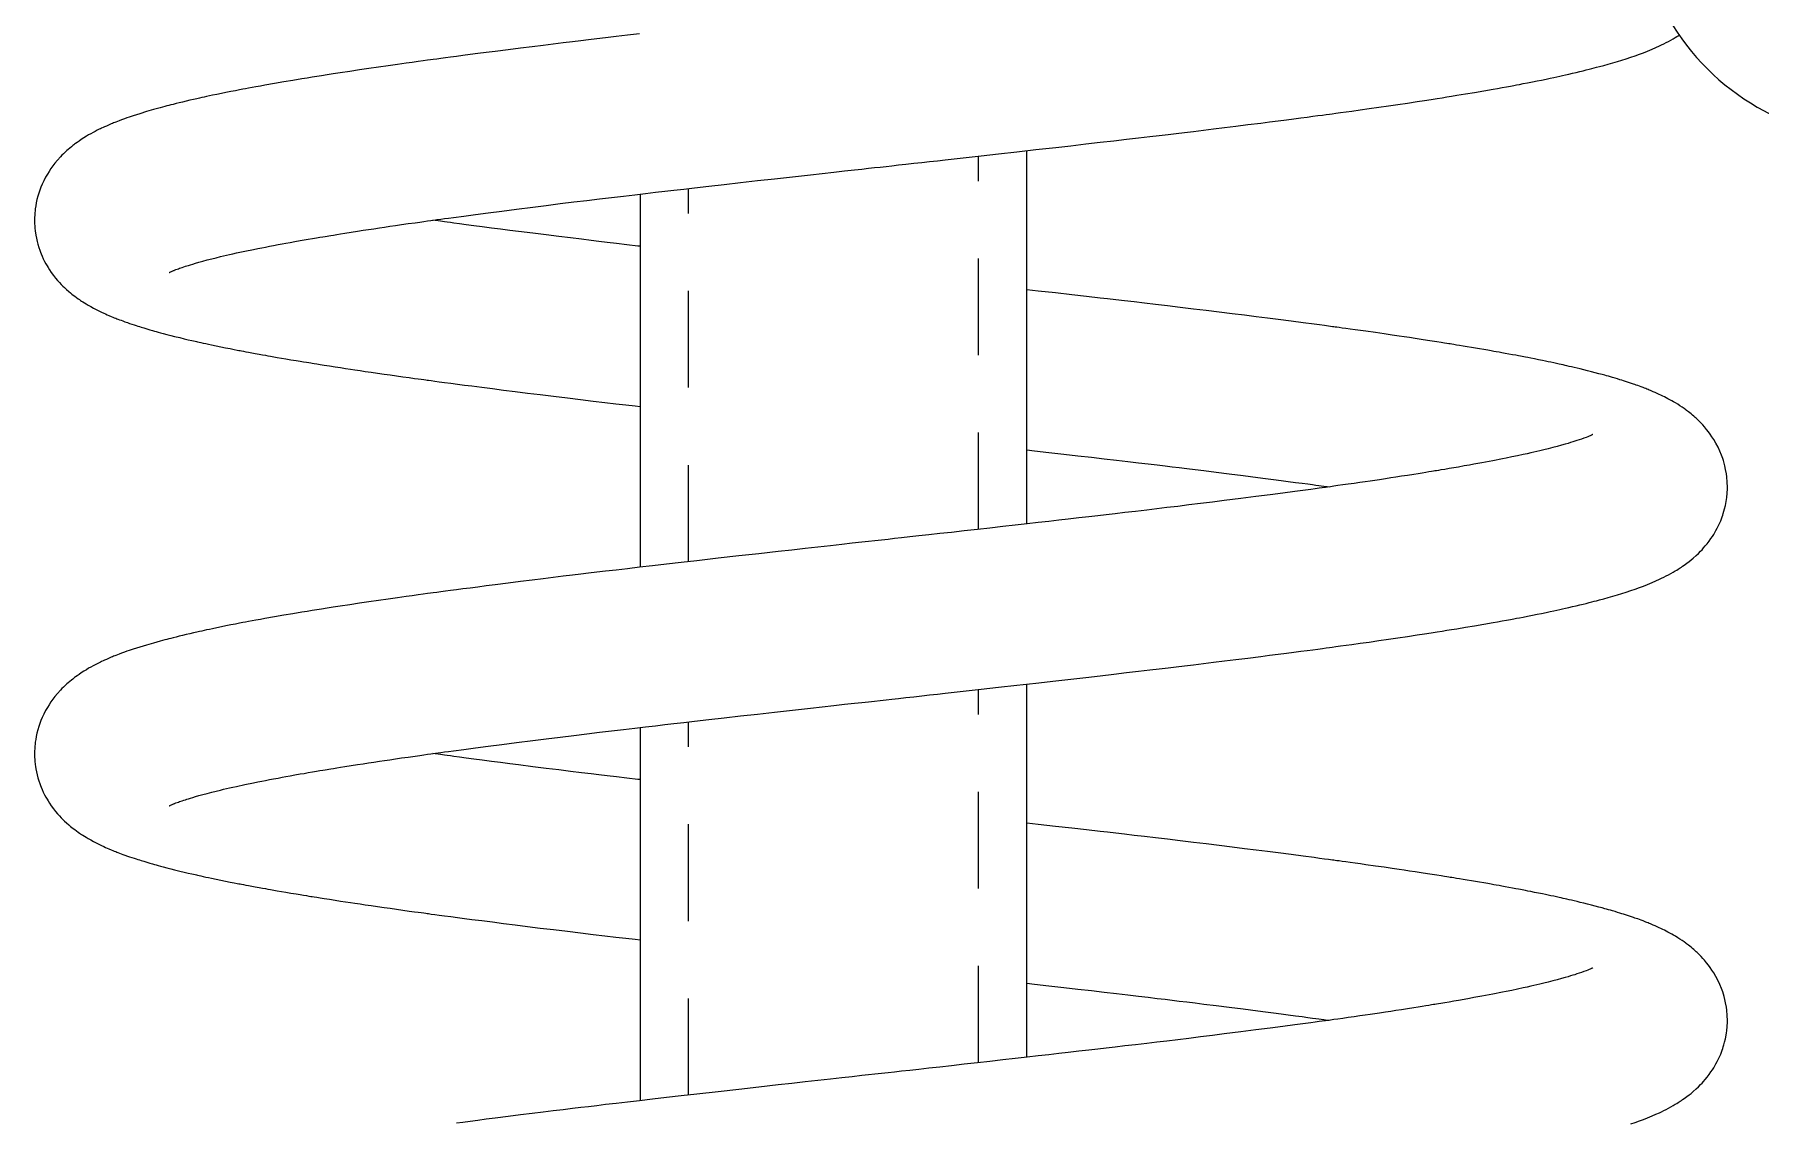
# Model space of a CAD drawing. Extents: x 126.2 to 199.4, y 112.1 to 154.8.
# Drawn here: x 146.92 to 149.151, y 116.242 to 117.648 of the extents above; entities that cross this region are included whole.
import ezdxf

# ---------------------------------------------------------------- set-up
doc = ezdxf.new("R2010")
doc.units = 0
doc.header["$LTSCALE"] = 0.5
doc.header["$MEASUREMENT"] = 0
doc.linetypes.add('HIDDEN', pattern=[0.375, 0.25, -0.125])
doc.layers.get('0').update_dxf_attribs({"linetype": 'CONTINUOUS'})

msp = doc.modelspace()

# ---------------------------------------------------------------- linework, layer by layer
at = {"linetype": 'HIDDEN'}
for p, q in [((148.14019, 117.00867), (148.14019, 117.49111)), ((147.76519, 116.9668), (147.76519, 117.44917)), ((148.14019, 116.31922), (148.14019, 116.80165)), ((147.76519, 116.27735), (147.76519, 116.75971))]:
    msp.add_line(p, q, dxfattribs=at)
at = {"linetype": 'Continuous', "flags": 128}
for points in [[(147.7021, 117.64902), (147.6864, 117.6472), (147.67177, 117.6455), (147.65819, 117.6439), (147.64668, 117.64254), (147.63604, 117.64127), (147.62607, 117.64008), (147.61532, 117.63879), (147.60351, 117.63736), (147.59064, 117.63579), (147.57735, 117.63416), (147.56315, 117.6324), (147.54805, 117.63052), (147.53209, 117.62852), (147.51531, 117.62639), (147.50392, 117.62493), (147.49303, 117.62353), (147.48299, 117.62223), (147.47379, 117.62103), (147.46542, 117.61993), (147.45787, 117.61894), (147.45111, 117.61804), (147.44515, 117.61725), (147.43995, 117.61656), (147.43553, 117.61597), (147.43186, 117.61547), (147.42801, 117.61496), (147.42246, 117.61421), (147.41581, 117.6133), (147.4084, 117.61229), (147.40046, 117.61119), (147.38934, 117.60964), (147.37736, 117.60795), (147.36486, 117.60616), (147.35239, 117.60434), (147.33998, 117.60251), (147.32763, 117.60066), (147.31536, 117.59879), (147.30632, 117.59739), (147.29827, 117.59613), (147.29118, 117.59501), (147.28502, 117.59403), (147.279, 117.59306), (147.27248, 117.592), (147.26547, 117.59085), (147.25401, 117.58895), (147.24233, 117.58697), (147.23036, 117.5849), (147.21786, 117.5827), (147.2121, 117.58167), (147.20639, 117.58063), (147.20128, 117.5797), (147.19683, 117.57888), (147.19302, 117.57817), (147.18939, 117.57748), (147.18526, 117.57669), (147.17982, 117.57565), (147.17376, 117.57446), (147.16767, 117.57325), (147.16175, 117.57205), (147.15599, 117.57087), (147.15039, 117.5697), (147.14628, 117.56883), (147.14258, 117.56803), (147.13926, 117.56731), (147.13632, 117.56666), (147.13332, 117.566), (147.12988, 117.56523), (147.12564, 117.56427), (147.12092, 117.56318), (147.11606, 117.56204), (147.11149, 117.56095), (147.10719, 117.55991), (147.10316, 117.55891), (147.09943, 117.55798), (147.0964, 117.55721), (147.09374, 117.55652), (147.09132, 117.55589), (147.08867, 117.5552), (147.08575, 117.55442), (147.08258, 117.55356), (147.0738, 117.55112), (147.06493, 117.54854), (147.05629, 117.5459), (147.04791, 117.54321), (147.04509, 117.54227), (147.04244, 117.54137), (147.03963, 117.5404), (147.03638, 117.53925), (147.03273, 117.53792), (147.02984, 117.53684), (147.0274, 117.53591), (147.02541, 117.53513), (147.02383, 117.53451), (147.02248, 117.53396), (147.02102, 117.53337), (147.01945, 117.53272), (147.01774, 117.532), (147.01564, 117.5311), (147.01311, 117.53), (147.01087, 117.52899), (147.00878, 117.52804), (147.00695, 117.52718), (147.00537, 117.52642), (147.00397, 117.52575), (147.00135, 117.52445), (146.99869, 117.52309), (146.99587, 117.5216), (146.99296, 117.52), (146.9902, 117.51844), (146.98721, 117.51668), (146.98397, 117.51468), (146.98071, 117.51258), (146.97777, 117.5106), (146.9752, 117.50879), (146.97306, 117.50723), (146.97202, 117.50645), (146.97098, 117.50566), (146.9696, 117.50459), (146.96787, 117.50322), (146.96583, 117.50154), (146.96376, 117.49978), (146.96199, 117.49821), (146.96037, 117.49673), (146.95903, 117.49548), (146.95753, 117.49403), (146.95572, 117.49222), (146.95363, 117.49006), (146.94978, 117.48579), (146.94662, 117.48198), (146.94398, 117.47856), (146.94145, 117.47505), (146.939, 117.47138), (146.93688, 117.46795), (146.93452, 117.46382), (146.93218, 117.45928), (146.93016, 117.45494), (146.92843, 117.45083), (146.92697, 117.44693), (146.92572, 117.44325), (146.92449, 117.43914), (146.92338, 117.43482), (146.92244, 117.43053), (146.92174, 117.42663), (146.92121, 117.42305), (146.9209, 117.4204), (146.92066, 117.41788), (146.92045, 117.41501), (146.9203, 117.41151), (146.92025, 117.40743), (146.92036, 117.40334), (146.92049, 117.40081), (146.92065, 117.3987), (146.92081, 117.39692), (146.92096, 117.39551), (146.92114, 117.39401), (146.92145, 117.39171), (146.92194, 117.38868), (146.92267, 117.38486), (146.92359, 117.38077), (146.92457, 117.37709), (146.92579, 117.37302), (146.92693, 117.36967), (146.92788, 117.36709), (146.92881, 117.36473), (146.93001, 117.36188), (146.93155, 117.35851), (146.93331, 117.35497), (146.93495, 117.35191), (146.93641, 117.34933), (146.93784, 117.34696), (146.93966, 117.3441), (146.94195, 117.34072), (146.94473, 117.33693), (146.94754, 117.33337), (146.95012, 117.33031), (146.95245, 117.32771), (146.95469, 117.32533), (146.95681, 117.32317), (146.95899, 117.32106), (146.96155, 117.31868), (146.96439, 117.31617), (146.96681, 117.31414), (146.96866, 117.31264), (146.97023, 117.31141), (146.97216, 117.30993), (146.97439, 117.30828), (146.97646, 117.3068), (146.97825, 117.30556), (146.97974, 117.30456), (146.98095, 117.30375), (146.98271, 117.30261), (146.98466, 117.30138), (146.98684, 117.30004), (146.98938, 117.29853), (146.99286, 117.29655), (146.99641, 117.29461), (146.99997, 117.29274), (147.00351, 117.29097), (147.00684, 117.28937), (147.00973, 117.28802), (147.01193, 117.28702), (147.014, 117.2861), (147.01634, 117.28509), (147.01919, 117.28388), (147.02126, 117.28303), (147.02333, 117.28219), (147.02515, 117.28147), (147.0267, 117.28085), (147.02799, 117.28036), (147.02991, 117.27962), (147.03203, 117.27883), (147.03439, 117.27796), (147.0371, 117.27698), (147.04034, 117.27584), (147.04305, 117.27491), (147.04606, 117.27389), (147.049, 117.27292), (147.0516, 117.27208), (147.05385, 117.27136), (147.05588, 117.27072), (147.05811, 117.27002), (147.06155, 117.26897), (147.06544, 117.2678), (147.06933, 117.26665), (147.07279, 117.26566), (147.07523, 117.26497), (147.07743, 117.26435), (147.07995, 117.26365), (147.08289, 117.26285), (147.08629, 117.26193), (147.09123, 117.26062), (147.09627, 117.25932), (147.10134, 117.25803), (147.10785, 117.25643), (147.11374, 117.255), (147.11899, 117.25376), (147.12362, 117.25269), (147.12765, 117.25177), (147.12939, 117.25137), (147.13099, 117.25101), (147.13288, 117.25059), (147.13527, 117.25006), (147.13819, 117.24942), (147.14163, 117.24867), (147.14524, 117.24789), (147.14885, 117.24712), (147.15498, 117.24583), (147.16109, 117.24457), (147.16719, 117.24334), (147.17303, 117.24218), (147.17804, 117.24119), (147.18217, 117.24039), (147.18418, 117.24), (147.18589, 117.23968), (147.18782, 117.23931), (147.19029, 117.23884), (147.19332, 117.23827), (147.19691, 117.2376), (147.20108, 117.23683), (147.20531, 117.23605), (147.2104, 117.23513), (147.21483, 117.23433), (147.21858, 117.23366), (147.22171, 117.23311), (147.22519, 117.23249), (147.22937, 117.23176), (147.23395, 117.23096), (147.23919, 117.23006), (147.24508, 117.22905), (147.25165, 117.22794), (147.25831, 117.22682), (147.26339, 117.22598), (147.26784, 117.22525), (147.27165, 117.22462), (147.27482, 117.22411), (147.27733, 117.2237), (147.27921, 117.2234), (147.28175, 117.22299), (147.28511, 117.22245), (147.28931, 117.22178), (147.29435, 117.22098), (147.30143, 117.21986), (147.30866, 117.21874), (147.31557, 117.21767), (147.32214, 117.21667), (147.32838, 117.21572), (147.33427, 117.21484), (147.34086, 117.21385), (147.34761, 117.21285), (147.35508, 117.21176), (147.36327, 117.21056), (147.37221, 117.20928), (147.37976, 117.2082), (147.38779, 117.20707), (147.3963, 117.20588), (147.4044, 117.20475), (147.4114, 117.20379), (147.41596, 117.20317), (147.41987, 117.20263), (147.42313, 117.20219), (147.42574, 117.20184), (147.42768, 117.20158), (147.42943, 117.20134), (147.43298, 117.20087), (147.43753, 117.20026), (147.44307, 117.19952), (147.45015, 117.19858), (147.45828, 117.1975), (147.46693, 117.19636), (147.476, 117.19517), (147.48553, 117.19393), (147.49833, 117.19228), (147.51187, 117.19054), (147.52617, 117.18872), (147.54125, 117.18682), (147.5571, 117.18484), (147.57375, 117.18278), (147.59068, 117.1807), (147.60878, 117.1785), (147.62593, 117.17643), (147.64212, 117.1745), (147.65731, 117.1727), (147.67148, 117.17103), (147.68438, 117.16952), (147.69626, 117.16814), (147.70269, 117.1674)], [(147.09432, 117.34064), (147.09432, 117.34064), (147.09466, 117.34082), (147.09501, 117.34099), (147.0955, 117.34123), (147.09618, 117.34155), (147.0971, 117.34197), (147.09822, 117.34246), (147.09898, 117.34278), (147.09978, 117.34311), (147.10055, 117.34342), (147.10127, 117.34371), (147.10204, 117.34401), (147.10304, 117.34439), (147.10454, 117.34496), (147.10613, 117.34554), (147.10766, 117.34609), (147.10913, 117.3466), (147.11111, 117.34728), (147.11313, 117.34795), (147.1152, 117.34863), (147.11721, 117.34928), (147.11902, 117.34985), (147.12162, 117.35065), (147.12473, 117.35159), (147.12841, 117.35267), (147.13273, 117.3539), (147.13778, 117.35529), (147.14343, 117.3568), (147.14936, 117.35833), (147.15516, 117.35978), (147.16056, 117.3611), (147.16457, 117.36205), (147.1683, 117.36292), (147.17206, 117.36379), (147.17642, 117.36478), (147.18143, 117.36589), (147.19221, 117.36821), (147.20312, 117.37048), (147.20881, 117.37162), (147.214, 117.37265), (147.21871, 117.37357), (147.22368, 117.37453), (147.22918, 117.37557), (147.23488, 117.37664), (147.24009, 117.3776), (147.24515, 117.37853), (147.25045, 117.37949), (147.25661, 117.38059), (147.26368, 117.38184), (147.26857, 117.3827), (147.27384, 117.38361), (147.27942, 117.38457), (147.28457, 117.38544), (147.28904, 117.38619), (147.29282, 117.38683), (147.29589, 117.38734), (147.29824, 117.38773), (147.30037, 117.38808), (147.30315, 117.38854), (147.30662, 117.3891), (147.31078, 117.38978), (147.31566, 117.39057), (147.32107, 117.39143), (147.32952, 117.39277), (147.33749, 117.39402), (147.34495, 117.39517), (147.35187, 117.39623), (147.35855, 117.39725), (147.36594, 117.39836), (147.37232, 117.39931), (147.37921, 117.40033), (147.38662, 117.40141), (147.39457, 117.40256), (147.40305, 117.40378), (147.41191, 117.40503), (147.418, 117.40589), (147.42341, 117.40665), (147.42815, 117.4073), (147.43219, 117.40786), (147.43554, 117.40832), (147.43819, 117.40868), (147.44013, 117.40895), (147.44194, 117.4092), (147.4455, 117.40968), (147.44994, 117.41028), (147.45526, 117.41101), (147.46149, 117.41185), (147.47504, 117.41366), (147.48994, 117.41564), (147.50626, 117.41778), (147.52402, 117.42008), (147.54326, 117.42255), (147.56402, 117.42518), (147.58143, 117.42736), (147.59956, 117.42961), (147.61719, 117.43177), (147.63411, 117.43382), (147.6503, 117.43577), (147.66573, 117.43761), (147.68136, 117.43946), (147.69607, 117.44118), (147.70983, 117.44278), (147.72265, 117.44427), (147.73453, 117.44564), (147.74644, 117.44701), (147.75924, 117.44849), (147.77291, 117.45006), (147.79138, 117.45217), (147.81126, 117.45444), (147.83258, 117.45686), (147.85467, 117.45936), (147.87658, 117.46183), (147.89211, 117.46357), (147.90751, 117.4653), (147.9228, 117.46701), (147.93796, 117.4687), (147.95292, 117.47036), (147.96696, 117.47192), (147.97986, 117.47335), (147.98919, 117.47438), (147.99782, 117.47533), (148.00569, 117.4762), (148.0129, 117.47699), (148.02053, 117.47783), (148.02791, 117.47864), (148.03659, 117.4796), (148.04603, 117.48064), (148.05635, 117.48178), (148.06664, 117.48292), (148.07684, 117.48405), (148.08694, 117.48517), (148.09695, 117.48628), (148.11248, 117.48801), (148.12784, 117.48973), (148.1437, 117.4915), (148.16599, 117.494), (148.18946, 117.49664), (148.21407, 117.49943), (148.23979, 117.50234), (148.25916, 117.50455), (148.27877, 117.50679), (148.29742, 117.50892), (148.31497, 117.51094), (148.33143, 117.51284), (148.34685, 117.51463), (148.36125, 117.51631), (148.37354, 117.51776), (148.38498, 117.51912), (148.39557, 117.52038), (148.40626, 117.52166), (148.41797, 117.52307), (148.43068, 117.52461), (148.44378, 117.52622), (148.45776, 117.52794), (148.4726, 117.52978), (148.48826, 117.53174), (148.50471, 117.53381), (148.5159, 117.53524), (148.52725, 117.53669), (148.5379, 117.53807), (148.54769, 117.53934), (148.55664, 117.54051), (148.56478, 117.54157), (148.5721, 117.54254), (148.57863, 117.54341), (148.58438, 117.54417), (148.58935, 117.54483), (148.59356, 117.5454), (148.59713, 117.54588), (148.602, 117.54653), (148.60797, 117.54734), (148.61497, 117.54829), (148.62257, 117.54934), (148.63326, 117.55082), (148.64482, 117.55244), (148.65717, 117.5542), (148.66965, 117.55601), (148.68208, 117.55783), (148.69445, 117.55967), (148.70675, 117.56153), (148.71626, 117.56299), (148.72491, 117.56433), (148.73258, 117.56554), (148.7393, 117.5666), (148.74523, 117.56755), (148.75144, 117.56855), (148.75815, 117.56965), (148.7695, 117.57152), (148.78109, 117.57347), (148.7929, 117.57549), (148.80518, 117.57764), (148.81086, 117.57865), (148.81663, 117.57968), (148.82229, 117.58071), (148.82731, 117.58163), (148.83167, 117.58244), (148.8354, 117.58313), (148.83909, 117.58383), (148.84402, 117.58477), (148.84962, 117.58585), (148.85574, 117.58705), (148.86179, 117.58826), (148.86767, 117.58946), (148.87339, 117.59064), (148.87861, 117.59173), (148.88337, 117.59275), (148.88757, 117.59365), (148.89122, 117.59445), (148.89479, 117.59524), (148.89857, 117.59609), (148.90286, 117.59707), (148.90763, 117.59817), (148.91245, 117.5993), (148.91699, 117.60039), (148.92125, 117.60142), (148.92525, 117.60241), (148.92928, 117.60342), (148.93277, 117.60431), (148.93575, 117.60508), (148.93883, 117.60589), (148.94231, 117.60682), (148.94803, 117.60837), (148.95391, 117.61001), (148.95984, 117.61172), (148.96567, 117.61346), (148.97141, 117.61522), (148.97707, 117.61702), (148.98295, 117.61896), (148.98848, 117.62085), (148.99439, 117.62297), (148.99919, 117.62477), (149.00434, 117.62678), (149.01077, 117.62943), (149.01543, 117.63146), (149.01995, 117.63352), (149.02263, 117.63479), (149.02561, 117.63625), (149.02866, 117.63779), (149.03171, 117.6394), (149.03476, 117.64106), (149.03777, 117.64276), (149.04049, 117.64436), (149.04233, 117.64548), (149.04399, 117.64651), (149.04544, 117.64744)], [(147.70269, 117.37454), (147.69976, 117.37488), (147.68554, 117.37654), (147.67244, 117.37809), (147.66043, 117.37951), (147.6495, 117.38082), (147.63965, 117.382), (147.62691, 117.38354), (147.61296, 117.38524), (147.59781, 117.3871), (147.5815, 117.38912), (147.56409, 117.3913), (147.54561, 117.39364), (147.53425, 117.39509), (147.52256, 117.3966), (147.51055, 117.39815), (147.49857, 117.39972), (147.48773, 117.40115), (147.47807, 117.40243), (147.46957, 117.40356), (147.4622, 117.40455), (147.45763, 117.40517), (147.45362, 117.40571), (147.45016, 117.40618), (147.44725, 117.40657), (147.44483, 117.4069), (147.4419, 117.4073), (147.43806, 117.40783), (147.43499, 117.40825)], [(147.09432, 116.65118), (147.09432, 116.65118), (147.09466, 116.65136), (147.09501, 116.65154), (147.0955, 116.65178), (147.09618, 116.6521), (147.0971, 116.65251), (147.09822, 116.653), (147.09898, 116.65332), (147.09978, 116.65366), (147.10055, 116.65397), (147.10127, 116.65425), (147.10204, 116.65456), (147.10304, 116.65494), (147.10454, 116.6555), (147.10613, 116.65608), (147.10766, 116.65663), (147.10913, 116.65714), (147.11111, 116.65782), (147.11313, 116.6585), (147.1152, 116.65918), (147.11721, 116.65982), (147.11902, 116.66039), (147.12162, 116.6612), (147.12473, 116.66214), (147.12841, 116.66321), (147.13273, 116.66444), (147.13778, 116.66584), (147.14343, 116.66735), (147.14936, 116.66888), (147.15516, 116.67033), (147.16056, 116.67164), (147.16457, 116.6726), (147.1683, 116.67347), (147.17206, 116.67433), (147.17642, 116.67532), (147.18143, 116.67644), (147.19221, 116.67876), (147.20312, 116.68102), (147.20881, 116.68217), (147.214, 116.6832), (147.21871, 116.68412), (147.22368, 116.68507), (147.22918, 116.68612), (147.23488, 116.68718), (147.24009, 116.68815), (147.24515, 116.68907), (147.25045, 116.69003), (147.25661, 116.69114), (147.26368, 116.69239), (147.26857, 116.69324), (147.27384, 116.69415), (147.27942, 116.69511), (147.28457, 116.69599), (147.28904, 116.69674), (147.29282, 116.69737), (147.29589, 116.69788), (147.29824, 116.69827), (147.30037, 116.69863), (147.30315, 116.69908), (147.30662, 116.69965), (147.31078, 116.70033), (147.31566, 116.70111), (147.32107, 116.70198), (147.32952, 116.70332), (147.33749, 116.70456), (147.34495, 116.70572), (147.35187, 116.70678), (147.35855, 116.70779), (147.36594, 116.7089), (147.37232, 116.70985), (147.37921, 116.71087), (147.38662, 116.71196), (147.39457, 116.71311), (147.40305, 116.71432), (147.41191, 116.71558), (147.418, 116.71643), (147.42341, 116.71719), (147.42815, 116.71785), (147.43219, 116.71841), (147.43554, 116.71887), (147.43819, 116.71923), (147.44013, 116.7195), (147.44194, 116.71974), (147.4455, 116.72023), (147.44994, 116.72083), (147.45526, 116.72155), (147.46149, 116.72239), (147.47504, 116.72421), (147.48994, 116.72618), (147.50626, 116.72832), (147.52402, 116.73063), (147.54326, 116.7331), (147.56402, 116.73573), (147.58143, 116.7379), (147.59956, 116.74015), (147.61719, 116.74231), (147.63411, 116.74437), (147.6503, 116.74631), (147.66573, 116.74815), (147.68136, 116.75), (147.69607, 116.75173), (147.70983, 116.75333), (147.72265, 116.75481), (147.73453, 116.75619), (147.74644, 116.75756), (147.75924, 116.75903), (147.77291, 116.7606), (147.79138, 116.76271), (147.81126, 116.76498), (147.83258, 116.7674), (147.85467, 116.7699), (147.87658, 116.77237), (147.89211, 116.77412), (147.90751, 116.77584), (147.9228, 116.77755), (147.93796, 116.77924), (147.95292, 116.78091), (147.96696, 116.78246), (147.97986, 116.78389), (147.98919, 116.78492), (147.99782, 116.78587), (148.00569, 116.78674), (148.0129, 116.78753), (148.02053, 116.78837), (148.02791, 116.78918), (148.03659, 116.79014), (148.04603, 116.79118), (148.05635, 116.79232), (148.06664, 116.79346), (148.07684, 116.79459), (148.08694, 116.79571), (148.09695, 116.79683), (148.11248, 116.79856), (148.12784, 116.80027), (148.1437, 116.80205), (148.16599, 116.80455), (148.18946, 116.80719), (148.21407, 116.80997), (148.23979, 116.81289), (148.25916, 116.81509), (148.27877, 116.81733), (148.29742, 116.81947), (148.31497, 116.82148), (148.33143, 116.82338), (148.34685, 116.82517), (148.36125, 116.82686), (148.37354, 116.82831), (148.38498, 116.82966), (148.39557, 116.83092), (148.40626, 116.83221), (148.41797, 116.83362), (148.43068, 116.83516), (148.44378, 116.83676), (148.45776, 116.83848), (148.4726, 116.84032), (148.48826, 116.84228), (148.50471, 116.84436), (148.5159, 116.84578), (148.52725, 116.84724), (148.5379, 116.84861), (148.54769, 116.84988), (148.55664, 116.85105), (148.56478, 116.85212), (148.5721, 116.85309), (148.57863, 116.85395), (148.58438, 116.85472), (148.58935, 116.85538), (148.59356, 116.85594), (148.59713, 116.85642), (148.602, 116.85708), (148.60797, 116.85789), (148.61497, 116.85884), (148.62257, 116.85988), (148.63326, 116.86137), (148.64482, 116.86299), (148.65717, 116.86475), (148.66965, 116.86655), (148.68208, 116.86837), (148.69445, 116.87022), (148.70675, 116.87208), (148.71626, 116.87353), (148.72491, 116.87488), (148.73258, 116.87608), (148.7393, 116.87715), (148.74523, 116.8781), (148.75144, 116.8791), (148.75815, 116.88019), (148.7695, 116.88206), (148.78109, 116.88401), (148.7929, 116.88604), (148.80518, 116.88818), (148.81086, 116.88919), (148.81663, 116.89023), (148.82229, 116.89125), (148.82731, 116.89217), (148.83167, 116.89298), (148.8354, 116.89368), (148.83909, 116.89437), (148.84402, 116.89531), (148.84962, 116.8964), (148.85574, 116.8976), (148.86179, 116.89881), (148.86767, 116.9), (148.87339, 116.90118), (148.87861, 116.90228), (148.88337, 116.90329), (148.88757, 116.9042), (148.89122, 116.905), (148.89479, 116.90579), (148.89857, 116.90664), (148.90286, 116.90761), (148.90763, 116.90871), (148.91245, 116.90985), (148.91699, 116.91093), (148.92125, 116.91197), (148.92525, 116.91296), (148.92928, 116.91397), (148.93277, 116.91486), (148.93575, 116.91563), (148.93883, 116.91644), (148.94231, 116.91736), (148.94803, 116.91892), (148.95391, 116.92056), (148.95984, 116.92227), (148.96567, 116.924), (148.97141, 116.92577), (148.97707, 116.92757), (148.98295, 116.92951), (148.98848, 116.9314), (148.99439, 116.93352), (148.99919, 116.93532), (149.00434, 116.93733), (149.01077, 116.93998), (149.01543, 116.94201), (149.01995, 116.94407), (149.02263, 116.94534), (149.02561, 116.9468), (149.02866, 116.94834), (149.03171, 116.94994), (149.03476, 116.9516), (149.03777, 116.95331), (149.04049, 116.95491), (149.04233, 116.95603), (149.04399, 116.95706), (149.04551, 116.95803), (149.04692, 116.95894), (149.04826, 116.95983), (149.04991, 116.96095), (149.05193, 116.96235), (149.0554, 116.96487), (149.05842, 116.96718), (149.06074, 116.96904), (149.06375, 116.97156), (149.06733, 116.97475), (149.07036, 116.97762), (149.07303, 116.9803), (149.07497, 116.98234), (149.07699, 116.98457), (149.07919, 116.98711), (149.0816, 116.99005), (149.08416, 116.99339), (149.08653, 116.99669), (149.08849, 116.99959), (149.09008, 117.00209), (149.09151, 117.00447), (149.09296, 117.007), (149.09458, 117.01002), (149.09632, 117.01351), (149.09788, 117.01691), (149.09911, 117.0198), (149.10007, 117.02221), (149.101, 117.02473), (149.10172, 117.02682), (149.1025, 117.02923), (149.10331, 117.03193), (149.10422, 117.03528), (149.10522, 117.03956), (149.10614, 117.04441), (149.1066, 117.04739), (149.1069, 117.0497), (149.10711, 117.05157), (149.1073, 117.05359), (149.10753, 117.05659), (149.10769, 117.05991), (149.10775, 117.06352), (149.10773, 117.06549), (149.10767, 117.06736), (149.10758, 117.06914), (149.10748, 117.07082), (149.10737, 117.07239), (149.10723, 117.07413), (149.10697, 117.07672), (149.10651, 117.08027), (149.10552, 117.086), (149.10452, 117.09054), (149.10355, 117.09427), (149.10262, 117.09745), (149.10175, 117.10014), (149.10011, 117.1047), (149.09814, 117.10953), (149.09576, 117.11468), (149.09295, 117.12004), (149.09023, 117.1247), (149.08785, 117.12841), (149.08564, 117.13162), (149.08337, 117.13471), (149.08097, 117.13778), (149.0781, 117.14121), (149.076, 117.14357), (149.07377, 117.14596), (149.07176, 117.14803), (149.07003, 117.14973), (149.06862, 117.15108), (149.06748, 117.15215), (149.06612, 117.15339), (149.06453, 117.1548), (149.06269, 117.15638), (149.06075, 117.15799), (149.05906, 117.15935), (149.05743, 117.16062), (149.05622, 117.16155), (149.05512, 117.16237), (149.05387, 117.1633), (149.05174, 117.16482), (149.04926, 117.16654), (149.04651, 117.16836), (149.04351, 117.17028), (149.0406, 117.17206), (149.03809, 117.17355), (149.03579, 117.17486), (149.03338, 117.17619), (149.03094, 117.17751), (149.02863, 117.17872), (149.02641, 117.17984), (149.0242, 117.18094), (149.02193, 117.18203), (149.01977, 117.18305), (149.01722, 117.18423), (149.01445, 117.18547), (149.01203, 117.18652), (149.01, 117.18739), (149.00831, 117.18809), (149.00672, 117.18875), (149.0052, 117.18936), (149.00375, 117.18994), (149.00239, 117.19048), (149.00074, 117.19113), (148.99878, 117.19188), (148.99652, 117.19273), (148.99424, 117.19357), (148.99184, 117.19445), (148.98994, 117.19512), (148.98829, 117.1957), (148.98634, 117.19638), (148.98396, 117.19719), (148.98126, 117.1981), (148.97869, 117.19894), (148.97601, 117.19981), (148.97365, 117.20057), (148.97138, 117.20128), (148.96878, 117.20209), (148.96584, 117.20298), (148.96253, 117.20398), (148.95938, 117.2049), (148.95651, 117.20573), (148.95393, 117.20647), (148.95165, 117.20711), (148.94935, 117.20776), (148.94587, 117.20871), (148.9417, 117.20984), (148.93698, 117.21109), (148.93218, 117.21233), (148.9271, 117.21362), (148.92225, 117.21482), (148.91772, 117.21593), (148.91363, 117.21691), (148.90987, 117.2178), (148.90643, 117.2186), (148.90329, 117.21933), (148.90047, 117.21997), (148.89797, 117.22054), (148.89545, 117.2211), (148.89314, 117.22161), (148.89031, 117.22224), (148.88695, 117.22297), (148.88334, 117.22375), (148.87973, 117.22452), (148.87612, 117.22528), (148.87251, 117.22604), (148.86891, 117.22678), (148.86379, 117.22783), (148.85869, 117.22885), (148.85396, 117.22979), (148.84983, 117.2306), (148.84702, 117.23114), (148.8446, 117.23161), (148.84258, 117.232), (148.84055, 117.23239), (148.83779, 117.23291), (148.8343, 117.23357), (148.83008, 117.23435), (148.8252, 117.23525), (148.82056, 117.2361), (148.81638, 117.23685), (148.8127, 117.23752), (148.80903, 117.23817), (148.80593, 117.23872), (148.80237, 117.23935), (148.79811, 117.24009), (148.79315, 117.24096), (148.78746, 117.24194), (148.78246, 117.24279), (148.77699, 117.24372), (148.77135, 117.24466), (148.76624, 117.24551), (148.76172, 117.24626), (148.75778, 117.24691), (148.75436, 117.24746), (148.75159, 117.24791), (148.74949, 117.24826), (148.7476, 117.24856), (148.74514, 117.24896), (148.74209, 117.24944), (148.73773, 117.25014), (148.73252, 117.25097), (148.72649, 117.25191), (148.7204, 117.25286), (148.7121, 117.25414), (148.70428, 117.25534), (148.69694, 117.25645), (148.69012, 117.25747), (148.6836, 117.25844), (148.67458, 117.25977), (148.66442, 117.26124), (148.65311, 117.26287), (148.64061, 117.26464), (148.63357, 117.26563), (148.62657, 117.2666), (148.62031, 117.26747), (148.61482, 117.26822), (148.6101, 117.26886), (148.60617, 117.2694), (148.60329, 117.26979), (148.60106, 117.27009), (148.59936, 117.27032), (148.59738, 117.27058), (148.59501, 117.2709), (148.59224, 117.27127), (148.58706, 117.27196), (148.58087, 117.27279), (148.57366, 117.27374), (148.55937, 117.27563), (148.54387, 117.27765), (148.52711, 117.27982), (148.51343, 117.28157), (148.499, 117.2834), (148.48378, 117.28532), (148.46779, 117.28731), (148.45101, 117.28939), (148.43417, 117.29145), (148.418, 117.29342), (148.40076, 117.29549), (148.38441, 117.29744), (148.36898, 117.29927), (148.35451, 117.30097), (148.34099, 117.30255), (148.32868, 117.30397), (148.31732, 117.30528), (148.30692, 117.30648), (148.29739, 117.30757), (148.27972, 117.3096), (148.26049, 117.31179), (148.23969, 117.31416), (148.21731, 117.3167), (148.20269, 117.31835)], [(148.93371, 117.13114), (148.93371, 117.13114), (148.93349, 117.13102), (148.93316, 117.13086), (148.93275, 117.13065), (148.93216, 117.13037), (148.93135, 117.13), (148.93031, 117.12954), (148.92908, 117.12901), (148.92722, 117.12825), (148.92528, 117.12749), (148.92221, 117.12635), (148.91914, 117.12526), (148.9163, 117.12429), (148.9134, 117.12333), (148.91053, 117.1224), (148.90802, 117.12162), (148.90523, 117.12076), (148.9019, 117.11977), (148.89798, 117.11863), (148.89337, 117.11734), (148.88801, 117.11587), (148.88221, 117.11435), (148.87626, 117.11283), (148.87061, 117.11143), (148.86537, 117.11017), (148.8615, 117.10926), (148.85786, 117.10842), (148.8538, 117.10749), (148.84911, 117.10644), (148.84379, 117.10527), (148.83659, 117.10372), (148.82933, 117.1022), (148.82207, 117.10072), (148.81736, 117.09978), (148.81303, 117.09892), (148.80902, 117.09814), (148.80476, 117.09732), (148.80012, 117.09644), (148.79521, 117.09551), (148.7904, 117.09462), (148.78527, 117.09368), (148.7802, 117.09275), (148.77446, 117.09172), (148.76782, 117.09054), (148.76027, 117.08921), (148.75441, 117.0882), (148.74816, 117.08713), (148.7425, 117.08616), (148.73768, 117.08535), (148.73452, 117.08483), (148.7319, 117.08439), (148.72984, 117.08405), (148.72809, 117.08376), (148.72545, 117.08333), (148.72212, 117.08278), (148.71808, 117.08212), (148.71334, 117.08136), (148.70797, 117.0805), (148.70266, 117.07965), (148.69444, 117.07836), (148.68672, 117.07716), (148.67952, 117.07605), (148.67284, 117.07503), (148.66584, 117.07397), (148.65803, 117.0728), (148.65231, 117.07196), (148.64621, 117.07106), (148.63972, 117.07011), (148.63285, 117.06912), (148.62557, 117.06808), (148.61793, 117.06699), (148.61082, 117.06599), (148.60457, 117.06512), (148.59921, 117.06437), (148.59476, 117.06376), (148.59122, 117.06327), (148.5886, 117.06291), (148.5866, 117.06264), (148.58421, 117.06231), (148.58016, 117.06176), (148.57523, 117.0611), (148.5694, 117.06031), (148.56275, 117.05941), (148.54881, 117.05755), (148.53349, 117.05553), (148.51675, 117.05334), (148.49855, 117.05098), (148.47885, 117.04846), (148.45762, 117.04579), (148.44244, 117.04389), (148.42689, 117.04197), (148.41186, 117.04013), (148.39742, 117.03837), (148.38358, 117.0367), (148.37036, 117.03512), (148.35778, 117.03362), (148.34302, 117.03188), (148.32929, 117.03027), (148.31663, 117.0288), (148.30502, 117.02746), (148.2943, 117.02622), (148.28273, 117.02489), (148.26989, 117.02341), (148.25576, 117.02179), (148.24375, 117.02041), (148.23093, 117.01895), (148.2173, 117.01739), (148.20285, 117.01575), (148.18758, 117.01402), (148.17148, 117.0122), (148.15479, 117.01032), (148.13875, 117.00851), (148.12142, 117.00657), (148.10519, 117.00476), (148.09006, 117.00307), (148.07605, 117.00151), (148.06316, 117.00008), (148.0514, 116.99878), (148.04074, 116.9976), (148.03167, 116.9966), (148.02321, 116.99567), (148.01459, 116.99472), (148.00619, 116.9938), (147.99798, 116.99289), (147.98916, 116.99192), (147.977, 116.99058), (147.96348, 116.98908), (147.94862, 116.98743), (147.9326, 116.98566), (147.91602, 116.98381), (147.89892, 116.9819), (147.88132, 116.97993), (147.8563, 116.97712), (147.83037, 116.9742), (147.80358, 116.97117), (147.77597, 116.96803), (147.75583, 116.96573), (147.73679, 116.96355), (147.71888, 116.9615), (147.7021, 116.95957), (147.6864, 116.95775), (147.67177, 116.95604), (147.65819, 116.95445), (147.64668, 116.95308), (147.63604, 116.95182), (147.62607, 116.95062), (147.61532, 116.94933), (147.60351, 116.9479), (147.59064, 116.94633), (147.57735, 116.94471), (147.56315, 116.94295), (147.54805, 116.94107), (147.53209, 116.93906), (147.51531, 116.93694), (147.50392, 116.93548), (147.49303, 116.93408), (147.48299, 116.93278), (147.47379, 116.93158), (147.46542, 116.93048), (147.45787, 116.92948), (147.45111, 116.92859), (147.44515, 116.9278), (147.43995, 116.9271), (147.43553, 116.92651), (147.43186, 116.92602), (147.42801, 116.9255), (147.42246, 116.92475), (147.41581, 116.92385), (147.4084, 116.92284), (147.40046, 116.92174), (147.38934, 116.92019), (147.37736, 116.91849), (147.36486, 116.9167), (147.35239, 116.91489), (147.33998, 116.91305), (147.32763, 116.9112), (147.31536, 116.90933), (147.30632, 116.90794), (147.29827, 116.90668), (147.29118, 116.90556), (147.28502, 116.90458), (147.279, 116.90361), (147.27248, 116.90255), (147.26547, 116.9014), (147.25401, 116.89949), (147.24233, 116.89752), (147.23036, 116.89545), (147.21786, 116.89325), (147.2121, 116.89221), (147.20639, 116.89118), (147.20128, 116.89024), (147.19683, 116.88942), (147.19302, 116.88871), (147.18939, 116.88803), (147.18526, 116.88724), (147.17982, 116.88619), (147.17376, 116.88501), (147.16767, 116.8838), (147.16175, 116.8826), (147.15599, 116.88141), (147.15039, 116.88024), (147.14628, 116.87937), (147.14258, 116.87858), (147.13926, 116.87785), (147.13632, 116.87721), (147.13332, 116.87654), (147.12988, 116.87577), (147.12564, 116.87481), (147.12092, 116.87372), (147.11606, 116.87258), (147.11149, 116.87149), (147.10719, 116.87045), (147.10316, 116.86946), (147.09943, 116.86852), (147.0964, 116.86775), (147.09374, 116.86707), (147.09132, 116.86644), (147.08867, 116.86574), (147.08575, 116.86496), (147.08258, 116.86411), (147.0738, 116.86167), (147.06493, 116.85909), (147.05629, 116.85645), (147.04791, 116.85376), (147.04509, 116.85282), (147.04244, 116.85192), (147.03963, 116.85095), (147.03638, 116.8498), (147.03273, 116.84847), (147.02984, 116.84739), (147.0274, 116.84645), (147.02541, 116.84567), (147.02383, 116.84505), (147.02248, 116.84451), (147.02102, 116.84391), (147.01945, 116.84326), (147.01774, 116.84255), (147.01564, 116.84165), (147.01311, 116.84054), (147.01087, 116.83954), (147.00878, 116.83858), (147.00695, 116.83773), (147.00537, 116.83697), (147.00397, 116.83629), (147.00135, 116.83499), (146.99869, 116.83363), (146.99587, 116.83214), (146.99296, 116.83055), (146.9902, 116.82898), (146.98721, 116.82722), (146.98397, 116.82522), (146.98071, 116.82313), (146.97777, 116.82115), (146.9752, 116.81934), (146.97306, 116.81778), (146.97202, 116.817), (146.97098, 116.81621), (146.9696, 116.81514), (146.96787, 116.81377), (146.96583, 116.81209), (146.96376, 116.81032), (146.96199, 116.80876), (146.96037, 116.80727), (146.95903, 116.80602), (146.95753, 116.80457), (146.95572, 116.80277), (146.95363, 116.8006), (146.94978, 116.79634), (146.94662, 116.79253), (146.94398, 116.78911), (146.94145, 116.78559), (146.939, 116.78193), (146.93688, 116.77849), (146.93452, 116.77436), (146.93218, 116.76983), (146.93016, 116.76549), (146.92843, 116.76137), (146.92697, 116.75748), (146.92572, 116.7538), (146.92449, 116.74968), (146.92338, 116.74536), (146.92244, 116.74107), (146.92174, 116.73718), (146.92121, 116.7336), (146.9209, 116.73094), (146.92066, 116.72842), (146.92045, 116.72556), (146.9203, 116.72205), (146.92025, 116.71798), (146.92036, 116.71388), (146.92049, 116.71136), (146.92065, 116.70924), (146.92081, 116.70747), (146.92096, 116.70606), (146.92114, 116.70456), (146.92145, 116.70226), (146.92194, 116.69922), (146.92267, 116.6954), (146.92359, 116.69132), (146.92457, 116.68764), (146.92579, 116.68357), (146.92693, 116.68022), (146.92788, 116.67764), (146.92881, 116.67528), (146.93001, 116.67242), (146.93155, 116.66905), (146.93331, 116.66552), (146.93495, 116.66245), (146.93641, 116.65988), (146.93784, 116.65751), (146.93966, 116.65465), (146.94195, 116.65127), (146.94473, 116.64748), (146.94754, 116.64392), (146.95012, 116.64085), (146.95245, 116.63826), (146.95469, 116.63587), (146.95681, 116.63372), (146.95899, 116.6316), (146.96155, 116.62923), (146.96439, 116.62672), (146.96681, 116.62468), (146.96866, 116.62319), (146.97023, 116.62195), (146.97216, 116.62048), (146.97439, 116.61883), (146.97646, 116.61735), (146.97825, 116.61611), (146.97974, 116.6151), (146.98095, 116.6143), (146.98271, 116.61316), (146.98466, 116.61192), (146.98684, 116.61059), (146.98938, 116.60907), (146.99286, 116.60709), (146.99641, 116.60515), (146.99997, 116.60329), (147.00351, 116.60151), (147.00684, 116.59991), (147.00973, 116.59856), (147.01193, 116.59757), (147.014, 116.59665), (147.01634, 116.59563), (147.01919, 116.59443), (147.02126, 116.59357), (147.02333, 116.59274), (147.02515, 116.59201), (147.0267, 116.5914), (147.02799, 116.5909), (147.02991, 116.59017), (147.03203, 116.58937), (147.03439, 116.58851), (147.0371, 116.58753), (147.04034, 116.58639), (147.04305, 116.58546), (147.04606, 116.58444), (147.049, 116.58347), (147.0516, 116.58262), (147.05385, 116.5819), (147.05588, 116.58126), (147.05811, 116.58057), (147.06155, 116.57951), (147.06544, 116.57835), (147.06933, 116.5772), (147.07279, 116.5762), (147.07523, 116.57551), (147.07743, 116.57489), (147.07995, 116.5742), (147.08289, 116.57339), (147.08629, 116.57248), (147.09123, 116.57117), (147.09627, 116.56986), (147.10134, 116.56858), (147.10785, 116.56697), (147.11374, 116.56555), (147.11899, 116.56431), (147.12362, 116.56323), (147.12765, 116.56231), (147.12939, 116.56192), (147.13099, 116.56156), (147.13288, 116.56114), (147.13527, 116.5606), (147.13819, 116.55996), (147.14163, 116.55921), (147.14524, 116.55843), (147.14885, 116.55766), (147.15498, 116.55638), (147.16109, 116.55512), (147.16719, 116.55388), (147.17303, 116.55272), (147.17804, 116.55174), (147.18217, 116.55094), (147.18418, 116.55055), (147.18589, 116.55022), (147.18782, 116.54985), (147.19029, 116.54939), (147.19332, 116.54882), (147.19691, 116.54815), (147.20108, 116.54738), (147.20531, 116.5466), (147.2104, 116.54568), (147.21483, 116.54488), (147.21858, 116.54421), (147.22171, 116.54365), (147.22519, 116.54304), (147.22937, 116.54231), (147.23395, 116.54151), (147.23919, 116.54061), (147.24508, 116.5396), (147.25165, 116.53848), (147.25831, 116.53737), (147.26339, 116.53653), (147.26784, 116.53579), (147.27165, 116.53517), (147.27482, 116.53465), (147.27733, 116.53425), (147.27921, 116.53394), (147.28175, 116.53353), (147.28511, 116.53299), (147.28931, 116.53232), (147.29435, 116.53152), (147.30143, 116.53041), (147.30866, 116.52928), (147.31557, 116.52822), (147.32214, 116.52721), (147.32838, 116.52627), (147.33427, 116.52538), (147.34086, 116.5244), (147.34761, 116.5234), (147.35508, 116.5223), (147.36327, 116.52111), (147.37221, 116.51982), (147.37976, 116.51875), (147.38779, 116.51761), (147.3963, 116.51642), (147.4044, 116.5153), (147.4114, 116.51434), (147.41596, 116.51371), (147.41987, 116.51318), (147.42313, 116.51274), (147.42574, 116.51239), (147.42768, 116.51212), (147.42943, 116.51189), (147.43298, 116.51141), (147.43753, 116.5108), (147.44307, 116.51006), (147.45015, 116.50912), (147.45828, 116.50804), (147.46693, 116.50691), (147.476, 116.50572), (147.48553, 116.50448), (147.49833, 116.50282), (147.51187, 116.50109), (147.52617, 116.49927), (147.54125, 116.49737), (147.5571, 116.49538), (147.57375, 116.49332), (147.59068, 116.49124), (147.60878, 116.48904), (147.62593, 116.48697), (147.64212, 116.48504), (147.65731, 116.48324), (147.67148, 116.48158), (147.68438, 116.48007), (147.69626, 116.47869), (147.70269, 116.47795)], [(148.20269, 117.11131), (148.21232, 117.11021), (148.23105, 117.10808), (148.25011, 117.1059), (148.26857, 117.10378), (148.28594, 117.10178), (148.30225, 117.0999), (148.31819, 117.09805), (148.333, 117.09633), (148.3467, 117.09472), (148.35932, 117.09323), (148.37085, 117.09186), (148.38131, 117.09061), (148.39035, 117.08952), (148.39948, 117.08842), (148.40934, 117.08722), (148.41993, 117.08592), (148.43122, 117.08454), (148.44705, 117.08257), (148.46402, 117.08045), (148.48209, 117.07816), (148.49151, 117.07696), (148.50118, 117.07572), (148.5111, 117.07444), (148.52124, 117.07312), (148.5311, 117.07183), (148.54011, 117.07064), (148.54966, 117.06937), (148.55809, 117.06825), (148.56541, 117.06727), (148.57165, 117.06643), (148.57611, 117.06582), (148.57981, 117.06532), (148.58276, 117.06492), (148.58611, 117.06446), (148.59071, 117.06383), (148.59301, 117.06352)], [(147.70269, 116.68508), (147.69976, 116.68543), (147.68554, 116.68709), (147.67244, 116.68863), (147.66043, 116.69006), (147.6495, 116.69136), (147.63965, 116.69255), (147.62691, 116.69409), (147.61296, 116.69579), (147.59781, 116.69765), (147.5815, 116.69967), (147.56409, 116.70185), (147.54561, 116.70419), (147.53425, 116.70564), (147.52256, 116.70714), (147.51055, 116.7087), (147.49857, 116.71026), (147.48773, 116.71169), (147.47807, 116.71297), (147.46957, 116.71411), (147.4622, 116.7151), (147.45763, 116.71571), (147.45362, 116.71625), (147.45016, 116.71672), (147.44725, 116.71712), (147.44483, 116.71745), (147.4419, 116.71785), (147.43806, 116.71837), (147.43499, 116.71879)], [(148.98295, 116.24005), (148.98848, 116.24195), (148.99439, 116.24406), (148.99919, 116.24586), (149.00434, 116.24787), (149.01077, 116.25053), (149.01543, 116.25255), (149.01995, 116.25461), (149.02263, 116.25588), (149.02561, 116.25734), (149.02866, 116.25888), (149.03171, 116.26049), (149.03476, 116.26215), (149.03777, 116.26385), (149.04049, 116.26545), (149.04233, 116.26657), (149.04399, 116.2676), (149.04551, 116.26857), (149.04692, 116.26948), (149.04826, 116.27037), (149.04991, 116.27149), (149.05193, 116.27289), (149.0554, 116.27541), (149.05842, 116.27773), (149.06074, 116.27958), (149.06375, 116.28211), (149.06733, 116.2853), (149.07036, 116.28817), (149.07303, 116.29085), (149.07497, 116.29289), (149.07699, 116.29512), (149.07919, 116.29766), (149.0816, 116.3006), (149.08416, 116.30393), (149.08653, 116.30724), (149.08849, 116.31014), (149.09008, 116.31264), (149.09151, 116.31502), (149.09296, 116.31755), (149.09458, 116.32057), (149.09632, 116.32406), (149.09788, 116.32745), (149.09911, 116.33035), (149.10007, 116.33276), (149.101, 116.33527), (149.10172, 116.33736), (149.1025, 116.33977), (149.10331, 116.34248), (149.10422, 116.34582), (149.10522, 116.35011), (149.10614, 116.35495), (149.1066, 116.35793), (149.1069, 116.36025), (149.10711, 116.36211), (149.1073, 116.36414), (149.10753, 116.36714), (149.10769, 116.37046), (149.10775, 116.37406), (149.10773, 116.37603), (149.10767, 116.37791), (149.10758, 116.37968), (149.10748, 116.38136), (149.10737, 116.38294), (149.10723, 116.38467), (149.10697, 116.38727), (149.10651, 116.39081), (149.10552, 116.39654), (149.10452, 116.40109), (149.10355, 116.40482), (149.10262, 116.408), (149.10175, 116.41068), (149.10011, 116.41524), (149.09814, 116.42008), (149.09576, 116.42522), (149.09295, 116.43059), (149.09023, 116.43525), (149.08785, 116.43896), (149.08564, 116.44216), (149.08337, 116.44526), (149.08097, 116.44832), (149.0781, 116.45175), (149.076, 116.45411), (149.07377, 116.45651), (149.07176, 116.45857), (149.07003, 116.46028), (149.06862, 116.46163), (149.06748, 116.46269), (149.06612, 116.46393), (149.06453, 116.46534), (149.06269, 116.46693), (149.06075, 116.46854), (149.05906, 116.46989), (149.05743, 116.47117), (149.05622, 116.47209), (149.05512, 116.47292), (149.05387, 116.47384), (149.05174, 116.47537), (149.04926, 116.47708), (149.04651, 116.47891), (149.04351, 116.48083), (149.0406, 116.48261), (149.03809, 116.48409), (149.03579, 116.48541), (149.03338, 116.48674), (149.03094, 116.48805), (149.02863, 116.48926), (149.02641, 116.49039), (149.0242, 116.49148), (149.02193, 116.49258), (149.01977, 116.4936), (149.01722, 116.49477), (149.01445, 116.49601), (149.01203, 116.49707), (149.01, 116.49793), (149.00831, 116.49864), (149.00672, 116.49929), (149.0052, 116.49991), (149.00375, 116.50049), (149.00239, 116.50103), (149.00074, 116.50167), (148.99878, 116.50242), (148.99652, 116.50328), (148.99424, 116.50412), (148.99184, 116.50499), (148.98994, 116.50567), (148.98829, 116.50625), (148.98634, 116.50693), (148.98396, 116.50774), (148.98126, 116.50864), (148.97869, 116.50949), (148.97601, 116.51036), (148.97365, 116.51111), (148.97138, 116.51183), (148.96878, 116.51263), (148.96584, 116.51353), (148.96253, 116.51452), (148.95938, 116.51545), (148.95651, 116.51628), (148.95393, 116.51702), (148.95165, 116.51766), (148.94935, 116.5183), (148.94587, 116.51926), (148.9417, 116.52038), (148.93698, 116.52163), (148.93218, 116.52288), (148.9271, 116.52416), (148.92225, 116.52537), (148.91772, 116.52648), (148.91363, 116.52746), (148.90987, 116.52834), (148.90643, 116.52915), (148.90329, 116.52987), (148.90047, 116.53052), (148.89797, 116.53108), (148.89545, 116.53165), (148.89314, 116.53216), (148.89031, 116.53278), (148.88695, 116.53352), (148.88334, 116.5343), (148.87973, 116.53507), (148.87612, 116.53583), (148.87251, 116.53658), (148.86891, 116.53733), (148.86379, 116.53837), (148.85869, 116.5394), (148.85396, 116.54034), (148.84983, 116.54114), (148.84702, 116.54169), (148.8446, 116.54216), (148.84258, 116.54254), (148.84055, 116.54293), (148.83779, 116.54346), (148.8343, 116.54411), (148.83008, 116.5449), (148.8252, 116.5458), (148.82056, 116.54664), (148.81638, 116.5474), (148.8127, 116.54806), (148.80903, 116.54872), (148.80593, 116.54927), (148.80237, 116.54989), (148.79811, 116.55064), (148.79315, 116.5515), (148.78746, 116.55248), (148.78246, 116.55334), (148.77699, 116.55426), (148.77135, 116.55521), (148.76624, 116.55606), (148.76172, 116.55681), (148.75778, 116.55745), (148.75436, 116.55801), (148.75159, 116.55846), (148.74949, 116.5588), (148.7476, 116.55911), (148.74514, 116.5595), (148.74209, 116.55999), (148.73773, 116.56069), (148.73252, 116.56151), (148.72649, 116.56246), (148.7204, 116.56341), (148.7121, 116.56469), (148.70428, 116.56588), (148.69694, 116.56699), (148.69012, 116.56801), (148.6836, 116.56898), (148.67458, 116.57031), (148.66442, 116.57179), (148.65311, 116.57342), (148.64061, 116.57519), (148.63357, 116.57617), (148.62657, 116.57715), (148.62031, 116.57801), (148.61482, 116.57876), (148.6101, 116.57941), (148.60617, 116.57994), (148.60329, 116.58033), (148.60106, 116.58063), (148.59936, 116.58086), (148.59738, 116.58113), (148.59501, 116.58145), (148.59224, 116.58182), (148.58706, 116.58251), (148.58087, 116.58333), (148.57366, 116.58429), (148.55937, 116.58617), (148.54387, 116.5882), (148.52711, 116.59036), (148.51343, 116.59211), (148.499, 116.59395), (148.48378, 116.59586), (148.46779, 116.59786), (148.45101, 116.59993), (148.43417, 116.602), (148.418, 116.60396), (148.40076, 116.60604), (148.38441, 116.60799), (148.36898, 116.60982), (148.35451, 116.61152), (148.34099, 116.61309), (148.32868, 116.61452), (148.31732, 116.61583), (148.30692, 116.61703), (148.29739, 116.61812), (148.27972, 116.62014), (148.26049, 116.62234), (148.23969, 116.62471), (148.21731, 116.62725), (148.20269, 116.6289)], [(148.93371, 116.44168), (148.93371, 116.44169), (148.93349, 116.44157), (148.93316, 116.4414), (148.93275, 116.4412), (148.93216, 116.44092), (148.93135, 116.44054), (148.93031, 116.44008), (148.92908, 116.43956), (148.92722, 116.43879), (148.92528, 116.43804), (148.92221, 116.4369), (148.91914, 116.4358), (148.9163, 116.43483), (148.9134, 116.43387), (148.91053, 116.43295), (148.90802, 116.43216), (148.90523, 116.43131), (148.9019, 116.43031), (148.89798, 116.42918), (148.89337, 116.42788), (148.88801, 116.42642), (148.88221, 116.42489), (148.87626, 116.42338), (148.87061, 116.42198), (148.86537, 116.42072), (148.8615, 116.4198), (148.85786, 116.41896), (148.8538, 116.41803), (148.84911, 116.41698), (148.84379, 116.41581), (148.83659, 116.41427), (148.82933, 116.41275), (148.82207, 116.41126), (148.81736, 116.41032), (148.81303, 116.40947), (148.80902, 116.40868), (148.80476, 116.40787), (148.80012, 116.40698), (148.79521, 116.40606), (148.7904, 116.40517), (148.78527, 116.40422), (148.7802, 116.4033), (148.77446, 116.40226), (148.76782, 116.40108), (148.76027, 116.39976), (148.75441, 116.39874), (148.74816, 116.39767), (148.7425, 116.39671), (148.73768, 116.3959), (148.73452, 116.39537), (148.7319, 116.39494), (148.72984, 116.3946), (148.72809, 116.39431), (148.72545, 116.39387), (148.72212, 116.39333), (148.71808, 116.39267), (148.71334, 116.3919), (148.70797, 116.39104), (148.70266, 116.3902), (148.69444, 116.3889), (148.68672, 116.3877), (148.67952, 116.38659), (148.67284, 116.38558), (148.66584, 116.38452), (148.65803, 116.38335), (148.65231, 116.3825), (148.64621, 116.3816), (148.63972, 116.38066), (148.63285, 116.37966), (148.62557, 116.37862), (148.61793, 116.37754), (148.61082, 116.37653), (148.60457, 116.37566), (148.59921, 116.37492), (148.59476, 116.3743), (148.59122, 116.37382), (148.5886, 116.37346), (148.5866, 116.37319), (148.58421, 116.37286), (148.58016, 116.37231), (148.57523, 116.37164), (148.5694, 116.37085), (148.56275, 116.36996), (148.54881, 116.3681), (148.53349, 116.36607), (148.51675, 116.36388), (148.49855, 116.36153), (148.47885, 116.35901), (148.45762, 116.35633), (148.44244, 116.35444), (148.42689, 116.35251), (148.41186, 116.35067), (148.39742, 116.34891), (148.38358, 116.34725), (148.37036, 116.34566), (148.35778, 116.34417), (148.34302, 116.34243), (148.32929, 116.34082), (148.31663, 116.33935), (148.30502, 116.338), (148.2943, 116.33676), (148.28273, 116.33543), (148.26989, 116.33395), (148.25576, 116.33233), (148.24375, 116.33096), (148.23093, 116.32949), (148.2173, 116.32794), (148.20285, 116.3263), (148.18758, 116.32456), (148.17148, 116.32274), (148.15479, 116.32086), (148.13875, 116.31906), (148.12142, 116.31712), (148.10519, 116.3153), (148.09006, 116.31361), (148.07605, 116.31206), (148.06316, 116.31063), (148.0514, 116.30932), (148.04074, 116.30815), (148.03167, 116.30714), (148.02321, 116.30621), (148.01459, 116.30527), (148.00619, 116.30434), (147.99798, 116.30344), (147.98916, 116.30247), (147.977, 116.30112), (147.96348, 116.29963), (147.94862, 116.29798), (147.9326, 116.2962), (147.91602, 116.29435), (147.89892, 116.29245), (147.88132, 116.29048), (147.8563, 116.28767), (147.83037, 116.28474), (147.80358, 116.28171), (147.77597, 116.27858), (147.75583, 116.27628), (147.73679, 116.2741), (147.71888, 116.27204), (147.7021, 116.27011), (147.6864, 116.26829), (147.67177, 116.26659), (147.65819, 116.26499), (147.64668, 116.26363), (147.63604, 116.26236), (147.62607, 116.26117), (147.61532, 116.25988), (147.60351, 116.25845), (147.59064, 116.25688), (147.57735, 116.25525), (147.56315, 116.2535), (147.54805, 116.25161), (147.53209, 116.24961), (147.51531, 116.24748), (147.50392, 116.24602), (147.49303, 116.24462), (147.48299, 116.24332), (147.47379, 116.24212), (147.46542, 116.24102)], [(148.20269, 116.42185), (148.21232, 116.42076), (148.23105, 116.41862), (148.25011, 116.41644), (148.26857, 116.41433), (148.28594, 116.41233), (148.30225, 116.41045), (148.31819, 116.4086), (148.333, 116.40688), (148.3467, 116.40527), (148.35932, 116.40378), (148.37085, 116.40241), (148.38131, 116.40115), (148.39035, 116.40007), (148.39948, 116.39896), (148.40934, 116.39776), (148.41993, 116.39647), (148.43122, 116.39508), (148.44705, 116.39312), (148.46402, 116.39099), (148.48209, 116.38871), (148.49151, 116.3875), (148.50118, 116.38626), (148.5111, 116.38498), (148.52124, 116.38366), (148.5311, 116.38237), (148.54011, 116.38118), (148.54966, 116.37992), (148.55809, 116.37879), (148.56541, 116.37781), (148.57165, 116.37697), (148.57611, 116.37637), (148.57981, 116.37587), (148.58276, 116.37546), (148.58611, 116.37501), (148.59071, 116.37438), (148.59301, 116.37406)]]:
    msp.add_lwpolyline(points, dxfattribs=at)
for points in [[(148.20269, 117.01573), (148.20269, 117.49814)], [(147.70269, 117.44195), (147.70269, 116.95964)], [(148.20269, 116.32628), (148.20269, 116.80868)], [(147.70269, 116.7525), (147.70269, 116.27018)]]:
    msp.add_lwpolyline(points)
msp.add_arc((149.30248, 117.82517), 0.3125, 210, 330)

doc.saveas('drawing.dxf')
